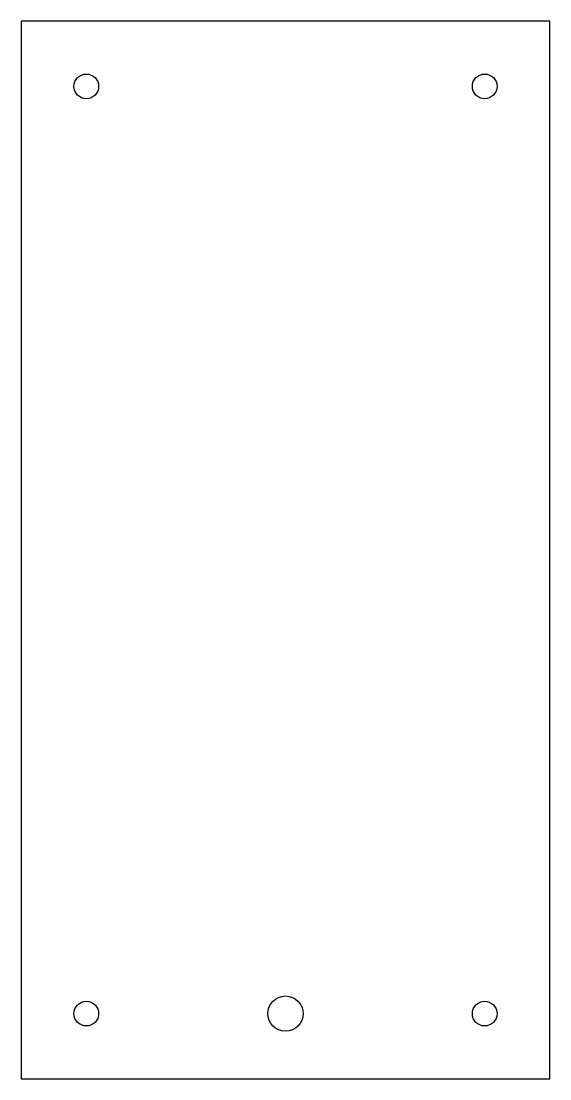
# Model space of a CAD drawing. Extents: x 0 to 300, y 0 to 600.
import ezdxf

# ---------------------------------------------------------------- set-up
doc = ezdxf.new("R2010")
doc.units = 0
doc.layers.add('CONCRETE', color=7, linetype='CONTINUOUS')
doc.layers.add('STEEL', color=5, linetype='CONTINUOUS')

msp = doc.modelspace()

# ---------------------------------------------------------------- linework, layer by layer
at = {"layer": 'CONCRETE'}
msp.add_lwpolyline([(0, 0), (300, 0), (300, 600), (0, 600), (0, 0)], dxfattribs=at)
at = {"layer": 'STEEL'}
for centre, radius in [((36.97, 563), 7), ((263.03, 563), 7), ((36.97, 37), 7), ((150, 37), 10), ((263.03, 37), 7)]:
    msp.add_circle(centre, radius, dxfattribs=at)

doc.saveas('drawing.dxf')
